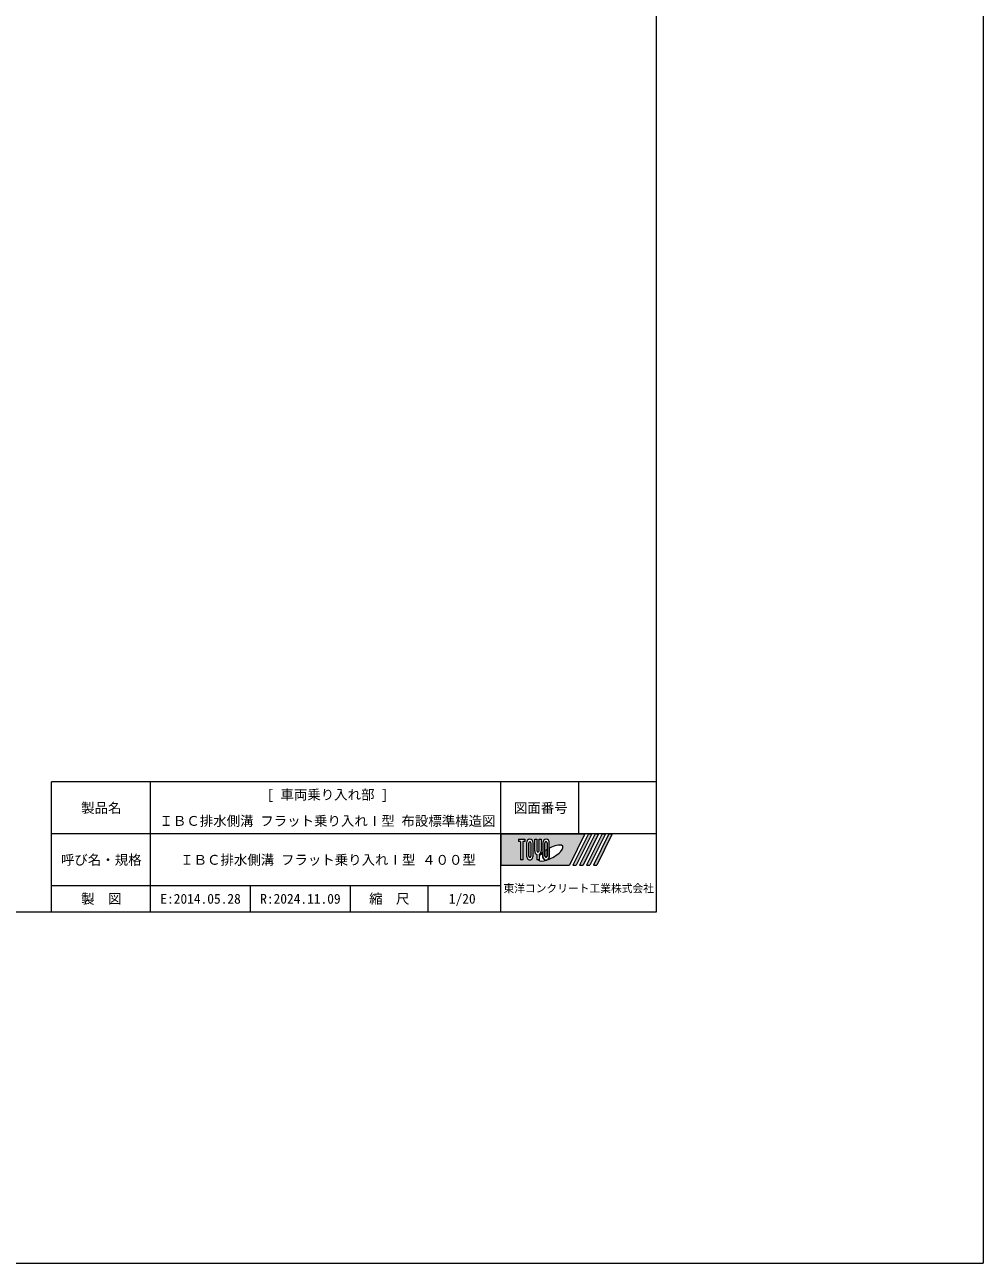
# Model space of a CAD drawing. Units: millimetres at full size, sheet at 1:20; details may follow other scales. Extents: x 25136 to 46531, y -30786 to -20561.
# Drawn here: x 42574 to 46531, y -30786 to -25673 of the extents above; entities that cross this region are included whole.
import ezdxf
from ezdxf.enums import TextEntityAlignment as Align

# ---------------------------------------------------------------- set-up
doc = ezdxf.new("R2010")
doc.units = ezdxf.units.MM
doc.header["$LTSCALE"] = 20
doc.layers.add('図枠', color=1, linetype='Continuous', lineweight=20)
doc.layers.add('枠', color=5, linetype='Continuous', lineweight=5)
doc.styles.add('ＭＳ ゴシック', font='')
doc.styles.get('ＭＳ ゴシック').set_extended_font_data('MS Gothic')

msp = doc.modelspace()

# ---------------------------------------------------------------- hatches: boundary and pattern name
at = {"layer": '枠'}
h = msp.add_hatch(color=7, dxfattribs=at)
h.paths.add_polyline_path([(44539.41, -29013.6), (44539.41, -29142.17), (44822.27, -29142.17), (44886.55, -29013.6)])
edge = h.paths.add_edge_path(flags=16)
edge.add_ellipse((44744.78, -29092.74), major_axis=(50.37, 28.2), ratio=0.3471473, start_angle=-144.31122, end_angle=72.1899, ccw=False)
edge.add_ellipse((44726.13, -29104.92), major_axis=(0, 17.14), ratio=0.8463541, start_angle=-160.70346, end_angle=-90)
edge.add_line((44740.63, -29104.92), (44740.63, -29072.24))
edge = h.paths.add_edge_path(flags=16)
edge.add_ellipse((44726.13, -29050.85), major_axis=(0, 15.82), ratio=0.8463541, start_angle=-90, end_angle=90, ccw=False)
edge.add_line((44739.52, -29050.85), (44739.52, -29104.92))
edge.add_ellipse((44726.13, -29104.92), major_axis=(0, 15.82), ratio=0.8463541, start_angle=90, end_angle=-90, ccw=False)
edge.add_line((44712.73, -29104.92), (44712.73, -29050.85))
edge = h.paths.add_edge_path(flags=16)
edge.add_line((44730.59, -29050.85), (44730.59, -29104.92))
edge.add_ellipse((44726.13, -29104.92), major_axis=(0, 5.27), ratio=0.8463543, start_angle=90, end_angle=-90, ccw=False)
edge.add_line((44721.66, -29104.92), (44721.66, -29050.85))
edge.add_ellipse((44726.13, -29050.85), major_axis=(0, 5.27), ratio=0.8463543, start_angle=-90, end_angle=90, ccw=False)
edge = h.paths.add_edge_path(flags=16)
edge.add_line((44729.47, -29078.48), (44729.47, -29104.92))
edge.add_ellipse((44726.13, -29104.92), major_axis=(0, 3.96), ratio=0.8463541, start_angle=90, end_angle=-90, ccw=False)
edge.add_line((44722.78, -29104.92), (44722.78, -29082.81))
edge.add_ellipse((44744.78, -29092.74), major_axis=(50.37, 28.2), ratio=0.3471473, start_angle=107.79174, end_angle=126.47132, ccw=False)
edge = h.paths.add_edge_path(flags=16)
edge.add_line((44706.04, -29035.03), (44706.04, -29083.49))
edge.add_ellipse((44692.64, -29083.49), major_axis=(0, 15.82), ratio=0.8463541, start_angle=-163.34117, end_angle=-90, ccw=False)
edge.add_line((44697.11, -29098.41), (44697.11, -29120.74))
edge.add_line((44697.11, -29120.74), (44688.18, -29120.74))
edge.add_line((44688.18, -29120.74), (44688.18, -29098.41))
edge.add_ellipse((44692.64, -29083.49), major_axis=(0, 15.82), ratio=0.8463541, start_angle=90, end_angle=163.34117, ccw=False)
edge.add_line((44679.25, -29083.49), (44679.25, -29035.03))
edge.add_line((44679.25, -29035.03), (44688.18, -29035.03))
edge.add_line((44688.18, -29035.03), (44688.18, -29083.49))
edge.add_ellipse((44692.64, -29083.49), major_axis=(0, 5.27), ratio=0.8463543, start_angle=90, end_angle=-90)
edge.add_line((44697.11, -29083.49), (44697.11, -29035.03))
edge.add_line((44697.11, -29035.03), (44706.04, -29035.03))
edge = h.paths.add_edge_path(flags=16)
edge.add_line((44711.62, -29091.27), (44711.62, -29104.92))
edge.add_ellipse((44726.13, -29104.92), major_axis=(0, 17.14), ratio=0.8463541, start_angle=90, end_angle=-171.54427)
edge.add_ellipse((44744.78, -29092.74), major_axis=(50.37, 28.2), ratio=0.3471473, start_angle=-178.64954, end_angle=-148.29244, ccw=False)
edge.add_line((44695.18, -29122.06), (44698.22, -29122.06))
edge.add_line((44698.22, -29122.06), (44698.22, -29105.34))
edge.add_ellipse((44744.78, -29092.74), major_axis=(50.37, 28.2), ratio=0.3471473, start_angle=148.21912, end_angle=165.90812, ccw=False)
edge = h.paths.add_edge_path(flags=16)
edge.add_ellipse((44659.16, -29050.85), major_axis=(0, 15.82), ratio=0.8463541, start_angle=-90, end_angle=90, ccw=False)
edge.add_line((44672.55, -29050.85), (44672.55, -29104.92))
edge.add_ellipse((44659.16, -29104.92), major_axis=(0, 15.82), ratio=0.8463541, start_angle=90, end_angle=-90, ccw=False)
edge.add_line((44645.77, -29104.92), (44645.77, -29050.85))
edge = h.paths.add_edge_path(flags=16)
edge.add_line((44663.63, -29050.85), (44663.63, -29104.92))
edge.add_ellipse((44659.16, -29104.92), major_axis=(0, 5.27), ratio=0.8463543, start_angle=90, end_angle=-90, ccw=False)
edge.add_line((44654.7, -29104.92), (44654.7, -29050.85))
edge.add_ellipse((44659.16, -29050.85), major_axis=(0, 5.27), ratio=0.8463543, start_angle=-90, end_angle=90, ccw=False)
h.paths.add_polyline_path([(44639.07, -29035.03), (44639.07, -29045.58), (44630.14, -29045.58), (44630.14, -29120.74), (44621.21, -29120.74), (44621.21, -29045.58), (44612.29, -29045.58), (44612.29, -29035.03)], flags=16)
for points in [[(44836.41, -29142.17), (44850.55, -29142.17), (44914.84, -29013.6), (44900.69, -29013.6)], [(44943.12, -29013.6), (44928.98, -29013.6), (44864.69, -29142.17), (44878.84, -29142.17)], [(44971.41, -29013.6), (44957.27, -29013.6), (44892.98, -29142.17), (44907.12, -29142.17)], [(44999.69, -29013.6), (44985.55, -29013.6), (44921.27, -29142.17), (44935.41, -29142.17)]]:
    msp.add_hatch(color=7, dxfattribs=at).paths.add_polyline_path(points)

# ---------------------------------------------------------------- linework, layer by layer
at = {"layer": '図枠'}
for p in [(46531.04, -20560.93), (25135.95, -30785.94)]:
    msp.add_line(p, (46531.04, -30785.94), dxfattribs=at)
at = {"layer": '枠', "lineweight": 20}
for p, q in [((45182.27, -29335.03), (45182.27, -23820.74)), ((42683.53, -29335.03), (42683.53, -28799.31)), ((45182.27, -28799.31), (42683.53, -28799.31)), ((43093.52, -29335.03), (43093.52, -28799.31)), ((44539.41, -29335.03), (44539.41, -28799.31)), ((44860.84, -29013.6), (44860.84, -28799.31)), ((45182.27, -29013.6), (42683.53, -29013.6)), ((44539.41, -29227.88), (42683.53, -29227.88)), ((43505.75, -29335.03), (43505.75, -29227.88)), ((43917.98, -29335.03), (43917.98, -29227.88)), ((44239.41, -29335.03), (44239.41, -29227.88)), ((37182.27, -29335.03), (45182.27, -29335.03))]:
    msp.add_line(p, q, dxfattribs=at)
at = {"layer": '枠'}
for p, q in [((44539.41, -29013.6), (44539.41, -29142.17)), ((44539.41, -29013.6), (44886.55, -29013.6)), ((44612.29, -29035.03), (44612.29, -29045.58)), ((44612.29, -29035.03), (44639.07, -29035.03)), ((44639.07, -29035.03), (44639.07, -29045.58)), ((44679.25, -29083.49), (44679.25, -29035.03)), ((44679.25, -29035.03), (44688.18, -29035.03)), ((44688.18, -29035.03), (44688.18, -29083.49)), ((44697.11, -29083.49), (44697.11, -29035.03)), ((44697.11, -29035.03), (44706.04, -29035.03)), ((44706.04, -29035.03), (44706.04, -29083.49)), ((44886.55, -29013.6), (44822.27, -29142.17)), ((44900.69, -29013.6), (44836.41, -29142.17)), ((44914.84, -29013.6), (44850.55, -29142.17)), ((44928.98, -29013.6), (44864.69, -29142.17)), ((44943.12, -29013.6), (44878.84, -29142.17)), ((44957.27, -29013.6), (44892.98, -29142.17)), ((44900.69, -29013.6), (44914.84, -29013.6)), ((44971.41, -29013.6), (44907.12, -29142.17)), ((44985.55, -29013.6), (44921.27, -29142.17)), ((44928.98, -29013.6), (44943.12, -29013.6)), ((44999.69, -29013.6), (44935.41, -29142.17)), ((44957.27, -29013.6), (44971.41, -29013.6)), ((44985.55, -29013.6), (44999.69, -29013.6)), ((44621.21, -29045.58), (44612.29, -29045.58)), ((44621.21, -29045.58), (44621.21, -29120.74)), ((44630.14, -29045.58), (44630.14, -29120.74)), ((44639.07, -29045.58), (44630.14, -29045.58)), ((44645.77, -29050.85), (44645.77, -29104.92)), ((44654.7, -29104.92), (44654.7, -29050.85)), ((44663.63, -29050.85), (44663.63, -29104.92)), ((44672.55, -29104.92), (44672.55, -29050.85)), ((44712.73, -29050.85), (44712.73, -29104.92)), ((44721.66, -29104.92), (44721.66, -29050.85)), ((44722.78, -29104.92), (44722.78, -29082.81)), ((44729.47, -29078.48), (44729.47, -29104.92)), ((44730.59, -29050.85), (44730.59, -29104.92)), ((44739.52, -29104.92), (44739.52, -29050.85)), ((44740.63, -29104.92), (44740.63, -29072.24)), ((44630.14, -29120.74), (44621.21, -29120.74)), ((44688.18, -29098.41), (44688.18, -29120.74)), ((44697.11, -29120.74), (44688.18, -29120.74)), ((44695.18, -29122.06), (44698.22, -29122.06)), ((44697.11, -29098.41), (44697.11, -29120.74)), ((44698.22, -29105.34), (44698.22, -29122.06)), ((44711.62, -29091.27), (44711.62, -29104.92)), ((44539.41, -29142.17), (44822.27, -29142.17)), ((44836.41, -29142.17), (44850.55, -29142.17)), ((44864.69, -29142.17), (44878.84, -29142.17)), ((44892.98, -29142.17), (44907.12, -29142.17)), ((44921.27, -29142.17), (44935.41, -29142.17))]:
    msp.add_line(p, q, dxfattribs=at)
for centre, major_axis, ratio, start_param, end_param in [((44659.16, -29050.85), (0, 15.82), 0.846354, 4.712389, 7.8539816), ((44726.13, -29050.85), (0, 15.82), 0.846354, 4.712389, 7.8539816), ((44659.16, -29050.85), (0, 5.27), 0.846354, 4.712389, 7.8539816), ((44692.64, -29083.49), (0, 15.82), 0.846354, 1.5707963, 2.8017557), ((44692.64, -29083.49), (0, 5.27), 0.846354, 1.5707963, 4.712389), ((44692.64, -29083.49), (0, 15.82), 0.846354, 3.4814296, 4.712389), ((44726.13, -29050.85), (0, 5.27), 0.846354, 4.712389, 7.8539816), ((44744.78, -29092.74), (50.37, 28.2), 0.347147, 1.6817405, 1.8219833), ((44744.78, -29092.74), (50.37, 28.2), 0.347147, 4.2621853, 7.7429163), ((44659.16, -29104.92), (0, 15.82), 0.846354, 1.5707963, 4.712389), ((44659.16, -29104.92), (0, 5.27), 0.846354, 1.5707963, 4.712389), ((44744.78, -29092.74), (50.37, 28.2), 0.347147, 3.2093975, 4.2004451), ((44744.78, -29092.74), (50.37, 28.2), 0.347147, 2.0815197, 2.5155126), ((44726.13, -29104.92), (0, 17.14), 0.846354, 1.5707963, 3.3154679), ((44726.13, -29104.92), (0, 15.82), 0.846354, 1.5707963, 4.712389), ((44726.13, -29104.92), (0, 5.27), 0.846354, 1.5707963, 4.712389), ((44726.13, -29104.92), (0, 3.96), 0.846354, 1.5707963, 4.712389), ((44726.13, -29104.92), (0, 17.14), 0.846354, 3.5338438, 4.712389)]:
    msp.add_ellipse(centre, major_axis=major_axis, ratio=ratio, start_param=start_param, end_param=end_param, dxfattribs=at)

# ---------------------------------------------------------------- texts
at = {"layer": '枠', "color": 7, "style": 'ＭＳ ゴシック'}
for s, height, p in [('[ 車両乗り入れ部 ]', 40.69, (43823.64, -28851.54)), ('製品名', 40.69, (42889.72, -28906.45)), ('図面番号', 40.69, (44704.49, -28906.45)), ('ＩＢＣ排水側溝 フラット乗り入れⅠ型 布設標準構造図', 40.69, (43823.64, -28960.03)), ('呼び名・規格', 40.69, (42889.72, -29120.74)), ('ＩＢＣ排水側溝 フラット乗り入れⅠ型 ４００型', 40.69, (43825.81, -29120.74)), ('東洋コンクリート工業株式会社', 32.55, (44860.84, -29238.5)), ('製\u3000図', 40.69, (42889.72, -29281.45)), ('E:2014.05.28', 40.69, (43299.63, -29281.45)), ('R:2024.11.09', 40.69, (43711.86, -29281.45)), ('縮\u3000尺', 40.69, (44078.69, -29281.45)), ('1/20', 40.69, (44380.03, -29281.45))]:
    msp.add_text(s, height=height, dxfattribs=at).set_placement(p, align=Align.MIDDLE_CENTER)

doc.saveas('drawing.dxf')
